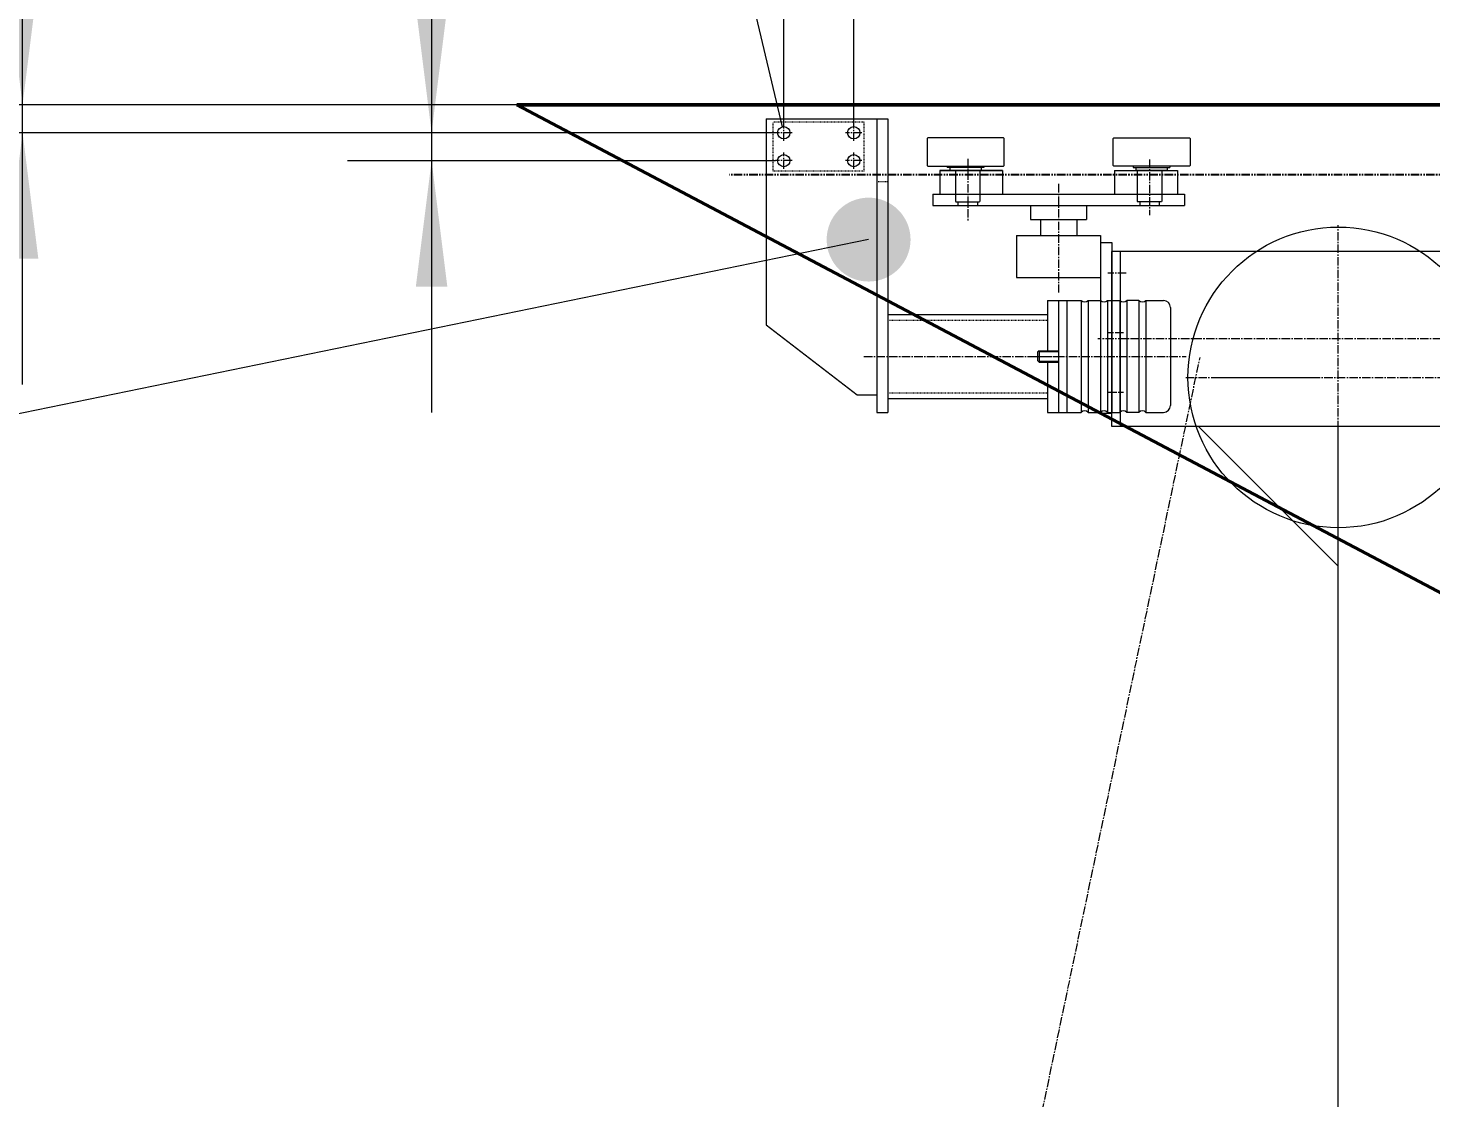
# Model space of a CAD drawing. Header units: millimetres. Extents: x -50460 to 50460, y -35640 to 35640.
# Drawn here: x -37308 to -35302, y 26294 to 27824 of the extents above; entities that cross this region are included whole.
import ezdxf

# ---------------------------------------------------------------- set-up
doc = ezdxf.new("R2010")
doc.units = ezdxf.units.MM
for name, pattern in [('双点画线', [22, 12, -2, 2, -2, 2, -2]), ('点画线', [18, 12, -2, 2, -2]), ('虚线', [2, 1, -1])]:
    doc.linetypes.add(name, pattern=pattern)
doc.layers.get('0').update_dxf_attribs({"lineweight": 35})
for name, color, linetype, lineweight in [('7', 30, '双点画线', 18), ('EB0', 7, 'Continuous', 15), ('EB0_1', 7, 'Continuous', 15), ('中心线', 1, '点画线', 18), ('中心线层', 1, '点画线', 18), ('尺寸线层', 4, 'Continuous', 18), ('粗实线层', 7, 'Continuous', 15), ('粗实线层AM_0', 7, 'Continuous', 50), ('细实线层', 3, 'Continuous', 18), ('虚线层', 100, '虚线', 18)]:
    doc.layers.add(name, color=color, linetype=linetype, lineweight=lineweight)
doc.styles.get("Standard").update_dxf_attribs({"font": ''})
doc.styles.get('Standard').set_extended_font_data('宋体')
doc.dimstyles.new('AM_DEMATIC$0', dxfattribs={"dimscale": 120, "dimtxt": 3, "dimasz": 1.5, "dimexe": 1, "dimexo": 0, "dimgap": 1, "dimtad": 1, "dimdsep": 46, "dimtxsty": 'Standard', "dimblk": '_CAXARROW', "dimcen": 0, "dimdle": 3, "dimclrd": 256, "dimclre": 256, "dimclrt": 2, "dimadec": 0, "dimazin": 2, "dimtfac": 0.707107, "dimtdec": 3, "dimtmove": 0, "dimatfit": 3, "dimfxl": 1, "dimfrac": 2, "dimtolj": 1, "dimlwd": 18, "dimarcsym": 0})
doc.dimstyles.new('AM_DEMATIC$3', dxfattribs={"dimscale": 120, "dimtxt": 3.371484, "dimasz": 2.5, "dimexe": 1, "dimexo": 1, "dimgap": 2.088633, "dimtad": 1, "dimtoh": 1, "dimdsep": 46, "dimtxsty": 'Standard', "dimblk": 'NONE', "dimcen": 0, "dimdle": 5, "dimclrd": 256, "dimclre": 256, "dimclrt": 2, "dimadec": 0, "dimazin": 2, "dimtfac": 0.707107, "dimtdec": 3, "dimtofl": 0, "dimtmove": 0, "dimatfit": 0, "dimfxl": 1, "dimfrac": 2, "dimtolj": 1, "dimlwd": 18, "dimarcsym": 0})

# ---------------------------------------------------------------- blocks, each defined once
blk = doc.blocks.new('*X251')
at = {"layer": 'EB0'}
for p, q in [((-126.8, 75.7), (-109.8, 75.7)), ((-126.8, 75.7), (-126.8, -84.3)), ((-114.8, 75.7), (-114.8, -84.3)), ((-111.8, 75.7), (-94.3, 75.7)), ((-94.3, 75.7), (-94.3, -84.3)), ((-84.3, 75.7), (-84.3, -84.3)), ((-84.3, 75.7), (-66.8, 75.7)), ((-66.8, 75.7), (-66.8, -84.3)), ((-56.8, 75.7), (-56.8, -84.3)), ((-56.8, 75.7), (-39.3, 75.7)), ((-39.3, 75.7), (-39.3, -84.3)), ((-11.8, 75.7), (-29.3, 75.7)), ((-29.3, 75.7), (-29.3, -84.3)), ((-11.8, 75.7), (-11.8, -84.3)), ((-1.8, 75.7), (-1.8, -84.3)), ((-1.8, 75.7), (23.2, 75.7)), ((33.2, 65.7), (33.2, -74.3)), ((-126.8, -84.3), (-109.8, -84.3)), ((-111.8, -84.3), (-94.3, -84.3)), ((-84.3, -84.3), (-66.8, -84.3)), ((-56.8, -84.3), (-39.3, -84.3)), ((-11.8, -84.3), (-29.3, -84.3)), ((-1.8, -84.3), (23.2, -84.3))]:
    blk.add_line(p, q, dxfattribs=at)
for centre, radius, start, end in [((-89.3, 81), 7.25, 226.3972, 313.6028), ((-61.8, 81), 7.25, 226.3972, 313.6028), ((-34.3, 81), 7.25, 226.3972, 313.6028), ((-6.8, 81), 7.25, 226.3972, 313.6028), ((23.2, 65.7), 10, 0, 90), ((23.2, -74.3), 10, 270, 360), ((-89.3, -89.5), 7.25, 46.3972, 133.6028), ((-61.8, -89.5), 7.25, 46.3972, 133.6028), ((-34.3, -89.5), 7.25, 46.3972, 133.6028), ((-6.8, -89.5), 7.25, 46.3972, 133.6028)]:
    blk.add_arc(centre, radius, start, end, dxfattribs=at)
at = {"layer": '中心线层', "linetype": '点画线', "lineweight": 18}
blk.add_line((-166.3, -4.3), (55.5, -4.3), dxfattribs=at)
blk = doc.blocks.new('*X250')
at = {"layer": 'EB0'}
for p, q in [((-578, 340), (-404, 340)), ((-578, 340), (-578, 45)), ((-420, 340), (-420, -80)), ((-404, 340), (-404, 260)), ((-404, 260), (-404, -80)), ((-176, 80), (-176, 7)), ((-176, 80), (-160, 80)), ((-160, 80), (-160, -80)), ((-578, 45), (-448, -55)), ((-404, 60), (-176, 60)), ((-188, 8), (-190, 6)), ((-190, 6), (-190, -6)), ((-188, 8), (-188, -8)), ((-188, 8), (-176, 8)), ((-176, 7), (-160, 7)), ((-188, -8), (-190, -6)), ((-188, -8), (-176, -8)), ((-176, -6.9), (-176, -80)), ((-176, -6.9), (-160, -6.9)), ((-448, -55), (-420, -55)), ((-404, -60), (-176, -60)), ((-420, -80), (-404, -80)), ((-176, -80), (-160, -80))]:
    blk.add_line(p, q, dxfattribs=at)
for centre in [(-553, 320), (-453, 320), (-553, 280), (-453, 280)]:
    blk.add_circle(centre, 8.75, dxfattribs=at)
at = {"layer": '中心线层', "linetype": '点画线', "lineweight": 18}
for p, q in [((-553, 308.2), (-553, 331.7)), ((-453, 308.2), (-453, 331.7)), ((-541.2, 320), (-564.7, 320)), ((-441.2, 320), (-464.7, 320)), ((-553, 268.2), (-553, 291.7)), ((-453, 268.2), (-453, 291.7)), ((-541.2, 280), (-564.7, 280)), ((-441.2, 280), (-464.7, 280)), ((-438.3, 0), (-156.2, 0))]:
    blk.add_line(p, q, dxfattribs=at)
at = {"layer": '细实线层'}
for p, q in [((-188, 7), (-176, 7)), ((-176, 8), (-160, 8)), ((-188, -6.9), (-176, -6.9)), ((-176, -8), (-160, -8))]:
    blk.add_line(p, q, dxfattribs=at)
at = {"layer": '虚线层'}
for p, q in [((-438, 335), (-568, 335)), ((-568, 265), (-568, 335)), ((-438, 265), (-438, 335)), ((-438, 265), (-568, 265)), ((-420, 250), (-404, 250)), ((-404, 52), (-176, 52)), ((-404, -52), (-176, -52))]:
    blk.add_line(p, q, dxfattribs=at)
at = {"layer": '尺寸线层'}
blk.add_blockref('*X251', (-33.2, 4.3), dxfattribs=at)
blk = doc.blocks.new('*X818')
at = {"layer": 'EB0_1'}
blk.add_circle((261.529113, 218), 215, dxfattribs=at)
at = {"layer": '中心线层', "linetype": '点画线', "lineweight": 18}
for p, q in [((261.529113, 0), (261.529113, 436)), ((43.529113, 218), (479.529113, 218))]:
    blk.add_line(p, q, dxfattribs=at)
blk = doc.blocks.new('*X848')
at = {"layer": 'EB0'}
for p, q in [((-170, 163), (-80, 163)), ((-80, 163), (-170, 163)), ((-170, 163), (-170, 129)), ((-170, 163), (-170, 129)), ((-80, 163), (-80, 129)), ((-80, 163), (-80, 129)), ((80, 163), (170, 163)), ((80, 163), (80, 129)), ((170, 163), (170, 129)), ((-180, 129), (-180, 113)), ((-180, 129), (180, 129)), ((180, 129), (180, 113)), ((-180, 113), (180, 113)), ((-40, 113), (-40, 93)), ((40, 113), (40, 93)), ((-40, 93), (40, 93)), ((-26, 93), (-26, 70)), ((26, 93), (26, 70)), ((-60, 70), (60, 70)), ((-60, 70), (-60, 10)), ((-60, 70), (-60, 10)), ((60, 70), (60, -184)), ((60, 60), (76, 60)), ((76, 60), (76, -184)), ((-60, 10), (60, 10)), ((60, -184), (76, -184))]:
    blk.add_line(p, q, dxfattribs=at)
at = {"layer": '中心线层'}
for p, q in [((-130, 179.6), (-130, 91.2)), ((130, 178.7), (130, 98.9)), ((0, 143.7), (0, -11.5))]:
    blk.add_line(p, q, dxfattribs=at)
blk = doc.blocks.new('*X849')
at = {"layer": 'EB0'}
blk.add_line((-13.9, -4.9), (13.9, -4.9), dxfattribs=at)
at = {"layer": 'EB0_1'}
for p, q in [((-51, 91.7), (-52, 90.7)), ((-52, 52), (-52, 90.7)), ((-51, 91.7), (57, 91.7)), ((58, 90.7), (57, 91.7)), ((58, 90.7), (58, 52)), ((-52, 52), (-51, 51)), ((29.2, 51), (-51, 51)), ((-23.2, 51), (-23.2, 49.4)), ((-23.2, 49.4), (29.2, 49.4)), ((-19.5, 49.4), (-19.5, 46.5)), ((-19.5, 46.5), (-19.1, 45)), ((25.1, 45), (-19.1, 45)), ((-17.5, 44), (-17.5, 1.5)), ((17.5, 44), (17.5, 1.5)), ((57, 51), (24.2, 51)), ((25.5, 46.5), (25.1, 45)), ((25.5, 49.4), (25.5, 46.5)), ((29.2, 51), (29.2, 49.4)), ((58, 52), (57, 51)), ((-17.5, 1.5), (-17.1, 0)), ((17.1, 0), (-17.1, 0)), ((-13.9, 0), (-13.9, -4.9)), ((13.9, 0), (13.9, -4.9)), ((17.5, 1.5), (17.1, 0))]:
    blk.add_line(p, q, dxfattribs=at)
for centre, start, end in [((-18.5, 44), 0, 90), ((18.5, 44), 90, 180)]:
    blk.add_arc(centre, 1, start, end, dxfattribs=at)
blk = doc.blocks.new('*X850')
at = {"layer": 'EB0'}
blk.add_line((-13.9, -4.9), (13.9, -4.9), dxfattribs=at)
at = {"layer": 'EB0_1'}
for p, q in [((-58, 90.7), (-57, 91.7)), ((-58, 90.7), (-58, 52)), ((51, 91.7), (-57, 91.7)), ((22, 91.7), (-28, 91.7)), ((51, 91.7), (52, 90.7)), ((52, 52), (52, 90.7)), ((-58, 52), (-57, 51)), ((-57, 51), (-24.2, 51)), ((-29.2, 51), (-29.2, 49.4)), ((-29.2, 51), (51, 51)), ((23.2, 49.4), (-29.2, 49.4)), ((-25.5, 49.4), (-25.5, 46.5)), ((-25.5, 46.5), (-25.1, 45)), ((-25.1, 45), (19.1, 45)), ((-17.5, 44), (-17.5, 1.5)), ((17.5, 44), (17.5, 1.5)), ((19.5, 46.5), (19.1, 45)), ((19.5, 49.4), (19.5, 46.5)), ((23.2, 51), (23.2, 49.4)), ((52, 52), (51, 51)), ((-17.5, 1.5), (-17.1, 0)), ((-17.1, 0), (17.1, 0)), ((-13.9, 0), (-13.9, -4.9)), ((13.9, 0), (13.9, -4.9)), ((17.5, 1.5), (17.1, 0))]:
    blk.add_line(p, q, dxfattribs=at)
for centre, start, end in [((-18.5, 44), 0, 90), ((18.5, 44), 90, 180)]:
    blk.add_arc(centre, 1, start, end, dxfattribs=at)
blk = doc.blocks.new('*X805')
at = {"layer": '7', "linetype": '双点画线', "lineweight": 25}
for p, q in [((267.7, 6937.5), (-3604.9, 6937.5)), ((267.7, 6937.5), (-3604.9, 6937.5)), ((267.7, 6837.5), (-3600.6, 6837.5)), ((267.7, 6837.5), (-3600.6, 6837.5))]:
    blk.add_line(p, q, dxfattribs=at)
at = {"layer": 'EB0'}
for p, q in [((-3054, 6477.5), (-3054, 6727.5)), ((-3042, 6727.5), (-3054, 6727.5)), ((-1812.4, 6727.5), (-3054, 6727.5)), ((-3042, 6727.5), (-3042, 6477.5)), ((-1812.4, 6477.5), (-3054, 6477.5)), ((-3042, 6477.5), (-3054, 6477.5)), ((-2730, 6277.5), (-2930, 6477.5)), ((-2485, 6477.5), (-2835, 6477.5)), ((-2730, 407.5), (-2730, 6477.5))]:
    blk.add_line(p, q, dxfattribs=at)
at = {"layer": '中心线', "linetype": '点画线', "lineweight": 18}
blk.add_line((-3404.1, 4299.2), (-2927.7, 6576.2), dxfattribs=at)
at = {"layer": '中心线层'}
for p, q in [((-3033.2, 6696.5), (-3059.8, 6696.5)), ((-3037.3, 6611.5), (-3058.6, 6611.5)), ((-3058.6, 6526.5), (-3037.3, 6526.5))]:
    blk.add_line(p, q, dxfattribs=at)
at = {"layer": '中心线层', "linetype": '点画线', "lineweight": 18}
for p, q in [((81, 6602.5), (-3074.1, 6602.5)), ((-2903.2, 6547.5), (-2759.8, 6547.5))]:
    blk.add_line(p, q, dxfattribs=at)
at = {"layer": '尺寸线层'}
for name, p in [('*X850', (-3260, 6798.5)), ('*X849', (-3000, 6798.5)), ('*X848', (-3130, 6680.5))]:
    blk.add_blockref(name, p, dxfattribs=at)
at = {"layer": '粗实线层'}
blk.add_blockref('*X818', (-2991.5, 6329.5), dxfattribs=at)
blk = doc.blocks.new('*X1162')
at = {"layer": '尺寸线层', "linetype": 'Continuous', "lineweight": 18, "transparency": 16777216}
for points in [[(-36127.7, 29237.2), (-35947.7, 29214.7), (-35947.7, 29259.7)], [(-32894.7, 29237.2), (-33074.7, 29214.7), (-33074.7, 29259.7)]]:
    blk.add_hatch(color=256, dxfattribs=at).paths.add_polyline_path(points, flags=0)
at = {"layer": '尺寸线层', "transparency": 16777216}
for p, q in [((-36127.7, 27686.2), (-36127.7, 29357.2)), ((-32894.7, 27717.4), (-32894.7, 29357.2))]:
    blk.add_line(p, q, dxfattribs=at)
at = {"layer": '尺寸线层', "linetype": 'Continuous', "lineweight": 18, "transparency": 16777216}
blk.add_line((-32894.7, 29237.2), (-36127.7, 29237.2), dxfattribs=at)
at = {"layer": '尺寸线层', "color": 2, "transparency": 16777216, "insert": (-34495.2, 29537.2), "char_height": 360, "width": 1924, "attachment_point": 5, "line_spacing_factor": 1.37}
blk.add_mtext('3233', dxfattribs=at)
blk = doc.blocks.new('_CAXARROW')
blk.add_hatch(color=0).paths.add_polyline_path([(0, 0), (-1, 0.125), (-1, -0.125)], flags=0)
blk = doc.blocks.new('*X1163')
at = {"layer": '尺寸线层', "linetype": 'Continuous', "lineweight": 18, "transparency": 16777216}
for points in [[(-36227.7, 28406.6), (-36407.7, 28429.1), (-36407.7, 28384.1)], [(-36127.7, 28406.6), (-35947.7, 28429.1), (-35947.7, 28384.1)]]:
    blk.add_hatch(color=256, dxfattribs=at).paths.add_polyline_path(points, flags=0)
at = {"layer": '尺寸线层', "transparency": 16777216}
for p, q in [((-36227.7, 27686.2), (-36227.7, 28526.6)), ((-36127.7, 27686.2), (-36127.7, 28526.6))]:
    blk.add_line(p, q, dxfattribs=at)
at = {"layer": '尺寸线层', "linetype": 'Continuous', "lineweight": 18, "transparency": 16777216}
blk.add_line((-36587.7, 28406.6), (-35119.6, 28406.6), dxfattribs=at)
at = {"layer": '尺寸线层', "color": 2, "transparency": 16777216, "insert": (-35448.6, 28706.6), "char_height": 360, "width": 1368, "attachment_point": 5, "line_spacing_factor": 1.37}
blk.add_mtext('100', dxfattribs=at)
blk = doc.blocks.new('*X1164')
at = {"layer": '尺寸线层', "linetype": 'Continuous', "lineweight": 18, "transparency": 16777216}
for points in [[(-37316.3, 27714.4), (-37338.8, 27894.4), (-37293.8, 27894.4)], [(-37316.3, 27674.4), (-37338.8, 27494.4), (-37293.8, 27494.4)]]:
    blk.add_hatch(color=256, dxfattribs=at).paths.add_polyline_path(points, flags=0)
blk.add_line((-37316.3, 27314.4), (-37316.3, 28506.5), dxfattribs=at)
at = {"layer": '尺寸线层', "transparency": 16777216}
for p, q in [((-36285.2, 27714.4), (-37436.3, 27714.4)), ((-36239.5, 27674.4), (-37436.3, 27674.4))]:
    blk.add_line(p, q, dxfattribs=at)
at = {"layer": '尺寸线层', "color": 2, "transparency": 16777216, "insert": (-37616.3, 28285.5), "char_height": 360, "width": 936, "attachment_point": 5, "rotation": 90, "line_spacing_factor": 1.37}
blk.add_mtext('40', dxfattribs=at)
blk = doc.blocks.new('*X1165')
at = {"layer": '尺寸线层', "linetype": 'Continuous', "lineweight": 18, "transparency": 16777216}
for points in [[(-36731.4, 27674.4), (-36708.9, 27854.4), (-36753.9, 27854.4)], [(-36731.4, 27634.4), (-36708.9, 27454.4), (-36753.9, 27454.4)]]:
    blk.add_hatch(color=256, dxfattribs=at).paths.add_polyline_path(points, flags=0)
blk.add_line((-36731.4, 28506.5), (-36731.4, 27274.4), dxfattribs=at)
at = {"layer": '尺寸线层', "transparency": 16777216}
for p, q in [((-36239.5, 27674.4), (-36851.4, 27674.4)), ((-36239.5, 27634.4), (-36851.4, 27634.4))]:
    blk.add_line(p, q, dxfattribs=at)
at = {"layer": '尺寸线层', "color": 2, "transparency": 16777216, "insert": (-37031.4, 28285.5), "char_height": 360, "width": 936, "attachment_point": 5, "rotation": 90, "line_spacing_factor": 1.37}
blk.add_mtext('40', dxfattribs=at)
blk = doc.blocks.new('*X1166')
at = {"layer": '尺寸线层', "linetype": 'Continuous', "lineweight": 18, "transparency": 16777216}
for q in [(-38520.5, 29798.3), (-36229.8, 27683)]:
    blk.add_line((-36731.4, 29798.3), q, dxfattribs=at)
at = {"layer": '尺寸线层', "color": 2, "transparency": 16777216, "insert": (-37810.2, 30251.2), "char_height": 404.58, "width": 2769.113, "attachment_point": 5, "line_spacing_factor": 1.37}
blk.add_mtext('%%C17.5', dxfattribs=at)
blk = doc.blocks.new('_NONE')
blk = doc.blocks.new('*X1192')
at = {"layer": '尺寸线层', "linetype": 'Continuous', "lineweight": 18}
h = blk.add_hatch(color=0, dxfattribs=at)
edge = h.paths.add_edge_path(flags=0)
edge.add_arc((0, 0), 60, 0, 360)
at = {"layer": '尺寸线层', "color": 0, "linetype": 'Continuous', "lineweight": 18}
blk.add_line((0, 0), (-4001.2, -820.1), dxfattribs=at)

msp = doc.modelspace()

# ---------------------------------------------------------------- linework, layer by layer
at = {"layer": '7', "linetype": '双点画线', "lineweight": 25}
for p, q in [((-32437.043, 27714.445), (-36309.609, 27714.445)), ((-32437.043, 27714.445), (-36309.609, 27714.445)), ((-32437.043, 27614.445), (-36305.32, 27614.445)), ((-32437.043, 27614.445), (-36305.32, 27614.445))]:
    msp.add_line(p, q, dxfattribs=at)
at = {"layer": '粗实线层AM_0'}
for q in [(16870.258, 27714.445), (-32947.985, 25779.022)]:
    msp.add_line((-36609.654, 27714.445), q, dxfattribs=at)

# ---------------------------------------------------------------- block references
at = {"layer": '尺寸线层'}
msp.add_blockref('*X250', (-35674.742, 27354.477), dxfattribs=at)

# ---------------------------------------------------------------- next in the draw order: block references
msp.add_blockref('*X805', (-32704.742, 20776.945), dxfattribs=at)

# ---------------------------------------------------------------- next in the draw order: block references
msp.add_blockref('*X1192', (-36106.413, 27521.577), dxfattribs=at)

# ---------------------------------------------------------------- next in the draw order: dimensions: what is measured, and where the dimension line sits
dim = msp.add_diameter_dim_2p(p1=(-36225.723, 27665.931), p2=(-36229.761, 27682.959), dimstyle='AM_DEMATIC$3', override={"dimpost": '%%C<>', "dimsah": 1, "dimtmove": 2, "dimtfill": 1, "dimtzin": 8}, dxfattribs=at)
dim.commit()
dim.dimension.update_dxf_attribs({"geometry": '*X1166', "text_midpoint": (-36731.356, 29798.293), "dimtype": 163})
for base, p1, picture, middle in [((-36127.742, 29237.172), (-32894.742, 27717.445), '*X1162', (-34511.242, 29237.172)), ((-36127.742, 28406.623), (-36227.742, 27686.195), '*X1163', (-35461.642, 28406.623))]:
    dim = msp.add_linear_dim(base=base, p1=p1, p2=(-36127.742, 27686.195), dimstyle='AM_DEMATIC$0', override={"dimsah": 1, "dimtfill": 1, "dimtzin": 8}, dxfattribs=at)
    dim.commit()
    dim.dimension.update_dxf_attribs({"geometry": picture, "text_midpoint": middle})
for base, p2, picture, middle in [((-37316.299, 27714.445), (-36285.241, 27714.445), '*X1164', (-37316.299, 28272.545)), ((-36731.356, 27634.445), (-36239.492, 27634.445), '*X1165', (-36731.356, 28272.545))]:
    dim = msp.add_linear_dim(base=base, p1=(-36239.492, 27674.445), p2=p2, angle=90, dimstyle='AM_DEMATIC$0', override={"dimsah": 1, "dimtfill": 1, "dimtzin": 8}, dxfattribs=at)
    dim.commit()
    dim.dimension.update_dxf_attribs({"geometry": picture, "text_midpoint": middle, "dimtype": 160})

doc.saveas('drawing.dxf')
